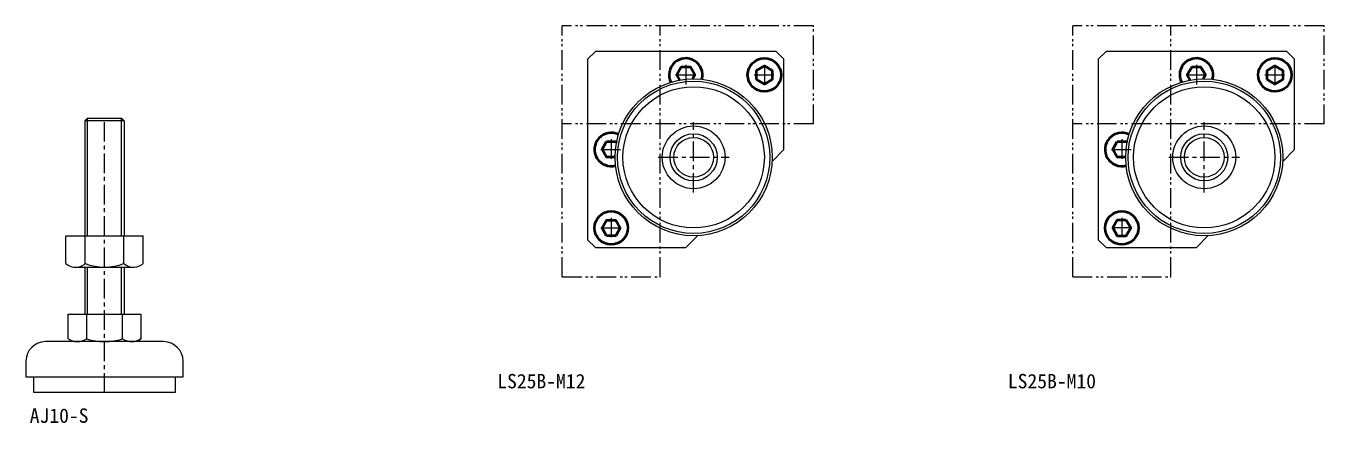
# Model space of a CAD drawing. Units: millimetres on the paper. Extents: x -614 to 143, y -438 to 30.
# Drawn here: x -214.5 to 116, y -387.9 to -286.6 of the extents above; entities that cross this region are included whole.
import ezdxf
from ezdxf.enums import TextEntityAlignment as Align

# ---------------------------------------------------------------- set-up
doc = ezdxf.new("R2010")
doc.units = ezdxf.units.MM
doc.linetypes.add('CHAIN1', pattern=[8, 5, -1, 1, -1])
doc.linetypes.add('DOUBLE_CHAIN1', pattern=[8.8, 5, -1, 0.6, -0.6, 0.6, -1])
for name, color, linetype, lineweight in [('0-0', 7, 'Continuous', 18), ('0-1', 4, 'Continuous', 18), ('0-2', 4, 'DOUBLE_CHAIN1', 18)]:
    doc.layers.add(name, color=color, linetype=linetype, lineweight=lineweight)
doc.styles.add('ＭＳ ゴシック', font='')
doc.styles.get('ＭＳ ゴシック').set_extended_font_data('MS Gothic')

msp = doc.modelspace()

# ---------------------------------------------------------------- linework, layer by layer
at = {"layer": '0-0'}
for p, q in [((-23.5, -293.115), (-69.5, -293.115)), ((106.5, -293.115), (60.5, -293.115)), ((-198.8, -310.115), (-199.5, -310.815)), ((-198.8, -310.115), (-190.2, -310.115)), ((-190.2, -310.115), (-189.5, -310.815)), ((-199.5, -310.815), (-199.5, -340.115)), ((-189.5, -310.815), (-189.5, -340.115)), ((-204.315, -347.212), (-204.315, -340.115)), ((-204.315, -340.115), (-184.685, -340.115)), ((-199.407, -347.212), (-199.407, -340.115)), ((-189.593, -347.212), (-189.593, -340.115)), ((-184.685, -347.212), (-184.685, -340.115)), ((-201.861, -348.115), (-187.139, -348.115)), ((-199.5, -348.115), (-199.5, -360.115)), ((-189.5, -348.115), (-189.5, -360.115)), ((-199.119, -360.115), (-199.119, -366.401)), ((-189.881, -366.401), (-189.881, -360.115)), ((-203.738, -366.401), (-202.5, -367.115)), ((-179.5, -367.115), (-209.5, -367.115)), ((-214.5, -372.115), (-214.5, -376.115)), ((-176.5, -376.115), (-176.5, -380.115))]:
    msp.add_line(p, q, dxfattribs=at)
for points in [[(-69.5, -293.115), (-71.5, -295.115), (-71.5, -341.115), (-69.5, -343.115), (-46.5, -343.115), (-43.474, -340.089)], [(-24.526, -321.142), (-21.5, -318.115), (-21.5, -295.115), (-23.5, -293.115)], [(60.5, -293.115), (58.5, -295.115), (58.5, -341.115), (60.5, -343.115), (83.5, -343.115), (86.526, -340.089)], [(105.474, -321.142), (108.5, -318.115), (108.5, -295.115), (106.5, -293.115)], [(-204.315, -347.212), (-203.715, -347.625), (-203.059, -347.917), (-202.367, -348.081), (-201.659, -348.11), (-200.958, -348.004), (-200.284, -347.766), (-199.658, -347.403), (-199.408, -347.212)], [(-189.592, -347.212), (-188.993, -347.625), (-188.337, -347.917), (-187.645, -348.081), (-186.937, -348.11), (-186.235, -348.004), (-185.561, -347.766), (-184.935, -347.403), (-184.685, -347.212)], [(-203.738, -366.401), (-203.738, -360.115), (-185.262, -360.115), (-185.262, -366.401), (-186.5, -367.115)], [(-214.5, -376.115), (-174.5, -376.115), (-174.5, -372.115)], [(-176.5, -380.115), (-212.5, -380.115), (-212.5, -376.115)]]:
    msp.add_lwpolyline(points, dxfattribs=at)
for centre, radius in [((-44.5, -320.115), 20), ((-44.5, -320.115), 19.4), ((85.5, -320.115), 20), ((85.5, -320.115), 19.4), ((-44.5, -320.115), 18), ((85.5, -320.115), 18), ((-44.5, -320.115), 8), ((85.5, -320.115), 8), ((-44.5, -320.115), 5.05), ((85.5, -320.115), 5.05)]:
    msp.add_circle(centre, radius, dxfattribs=at)
for centre, radius, start, end in [((-194.5, -334.336), 13.779, 249.13593, 290.86406), ((-201.428, -363.026), 4.089, 235.61576, 304.38425), ((-194.5, -351.83), 15.286, 252.41205, 287.58796), ((-187.572, -363.026), 4.089, 235.61576, 304.38425), ((-209.5, -372.115), 5, 90, 180), ((-179.5, -372.115), 5, 0, 90)]:
    msp.add_arc(centre, radius, start, end, dxfattribs=at)
at = {"layer": '0-1', "linetype": 'CHAIN1'}
for p, q in [((-46.5, -296.515), (-46.5, -301.715)), ((-26.5, -296.515), (-26.5, -301.715)), ((83.5, -296.515), (83.5, -301.715)), ((103.5, -296.515), (103.5, -301.715)), ((-49.1, -299.115), (-43.9, -299.115)), ((-29.1, -299.115), (-23.9, -299.115)), ((80.9, -299.115), (86.1, -299.115)), ((100.9, -299.115), (106.1, -299.115)), ((-194.5, -380.115), (-194.5, -310.115)), ((-44.5, -329.115), (-44.5, -311.115)), ((85.5, -329.115), (85.5, -311.115)), ((-65.5, -315.515), (-65.5, -320.715)), ((64.5, -315.515), (64.5, -320.715)), ((-68.1, -318.115), (-62.9, -318.115)), ((-53.5, -320.115), (-35.5, -320.115)), ((61.9, -318.115), (67.1, -318.115)), ((76.5, -320.115), (94.5, -320.115)), ((-65.5, -335.515), (-65.5, -340.715)), ((64.5, -335.515), (64.5, -340.715)), ((-68.1, -338.115), (-62.9, -338.115)), ((67.1, -338.115), (61.9, -338.115))]:
    msp.add_line(p, q, dxfattribs=at)
at = {"layer": '0-1'}
for p, q in [((-198.8, -340.115), (-198.8, -310.115)), ((-190.2, -340.115), (-190.2, -310.115)), ((-189.5, -310.815), (-199.5, -310.815)), ((-198.8, -360.115), (-198.8, -348.115)), ((-190.2, -360.115), (-190.2, -348.115))]:
    msp.add_line(p, q, dxfattribs=at)
at = {"layer": '0-1', "color": 7, "lineweight": 40}
for points in [[(-44.769, -300.117), (-44.191, -299.115), (-45.345, -297.115), (-47.655, -297.115), (-48.809, -299.115), (-48.049, -300.433)], [(85.231, -300.117), (85.809, -299.115), (84.655, -297.115), (82.345, -297.115), (81.191, -299.115), (81.951, -300.433)], [(-64.5, -320.115), (-66.655, -320.115), (-67.809, -318.115), (-66.655, -316.115)], [(-66.655, -316.115), (-64.345, -316.115), (-64.159, -316.438)], [(65.5, -320.115), (63.345, -320.115), (62.191, -318.115), (63.345, -316.115)], [(63.345, -316.115), (65.655, -316.115), (65.841, -316.438)]]:
    msp.add_lwpolyline(points, dxfattribs=at)
for points in [[(-28.5, -300.27), (-28.5, -297.961), (-26.5, -296.806), (-24.5, -297.961), (-24.5, -300.27), (-26.5, -301.425)], [(101.5, -300.27), (101.5, -297.961), (103.5, -296.806), (105.5, -297.961), (105.5, -300.27), (103.5, -301.425)], [(-66.655, -340.115), (-67.809, -338.115), (-66.655, -336.115), (-64.345, -336.115), (-63.191, -338.115), (-64.345, -340.115)], [(65.655, -336.115), (63.345, -336.115), (62.191, -338.115), (63.345, -340.115), (65.655, -340.115), (66.809, -338.115)]]:
    msp.add_lwpolyline(points, close=True, dxfattribs=at)
for centre in [(-26.5, -299.115), (103.5, -299.115), (-65.5, -338.115), (64.5, -338.115)]:
    msp.add_circle(centre, 4.25, dxfattribs=at)
at = {"layer": '0-1'}
for centre in [(-44.5, -320.115), (85.5, -320.115)]:
    msp.add_circle(centre, 6, dxfattribs=at)
at = {"layer": '0-1', "color": 7, "lineweight": 40}
for centre, start, end in [((-46.5, -299.115), 344.84901, 206.03166), ((83.5, -299.115), 344.84901, 206.03166), ((-65.5, -318.115), 63.96834, 285.15099), ((64.5, -318.115), 63.96834, 285.15099)]:
    msp.add_arc(centre, 4.25, start, end, dxfattribs=at)
at = {"layer": '0-2'}
for p, q in [((-14, -286.615), (-78, -286.615)), ((-78, -350.615), (-78, -286.615)), ((-14, -311.615), (-14, -286.615)), ((116, -286.615), (52, -286.615)), ((52, -350.615), (52, -286.615)), ((116, -311.615), (116, -286.615)), ((-14, -311.615), (-78, -311.615)), ((116, -311.615), (52, -311.615))]:
    msp.add_line(p, q, dxfattribs=at)
for points in [[(-78, -350.615), (-53, -350.615), (-53, -286.615)], [(52, -350.615), (77, -350.615), (77, -286.615)]]:
    msp.add_lwpolyline(points, dxfattribs=at)

# ---------------------------------------------------------------- texts
at = {"layer": '0-0', "style": 'ＭＳ ゴシック'}
for s, p in [('LS25B-M12', (-94.5, -380.115)), ('LS25B-M10', (35.5, -380.115))]:
    msp.add_text(s, height=3.666, dxfattribs=at).set_placement(p, align=Align.BOTTOM_LEFT)
at = {"layer": '0-1', "color": 7, "style": 'ＭＳ ゴシック'}
msp.add_text('AJ10-S', height=3.666, dxfattribs=at).set_placement((-213.539, -388.913), align=Align.BOTTOM_LEFT)

doc.saveas('drawing.dxf')
